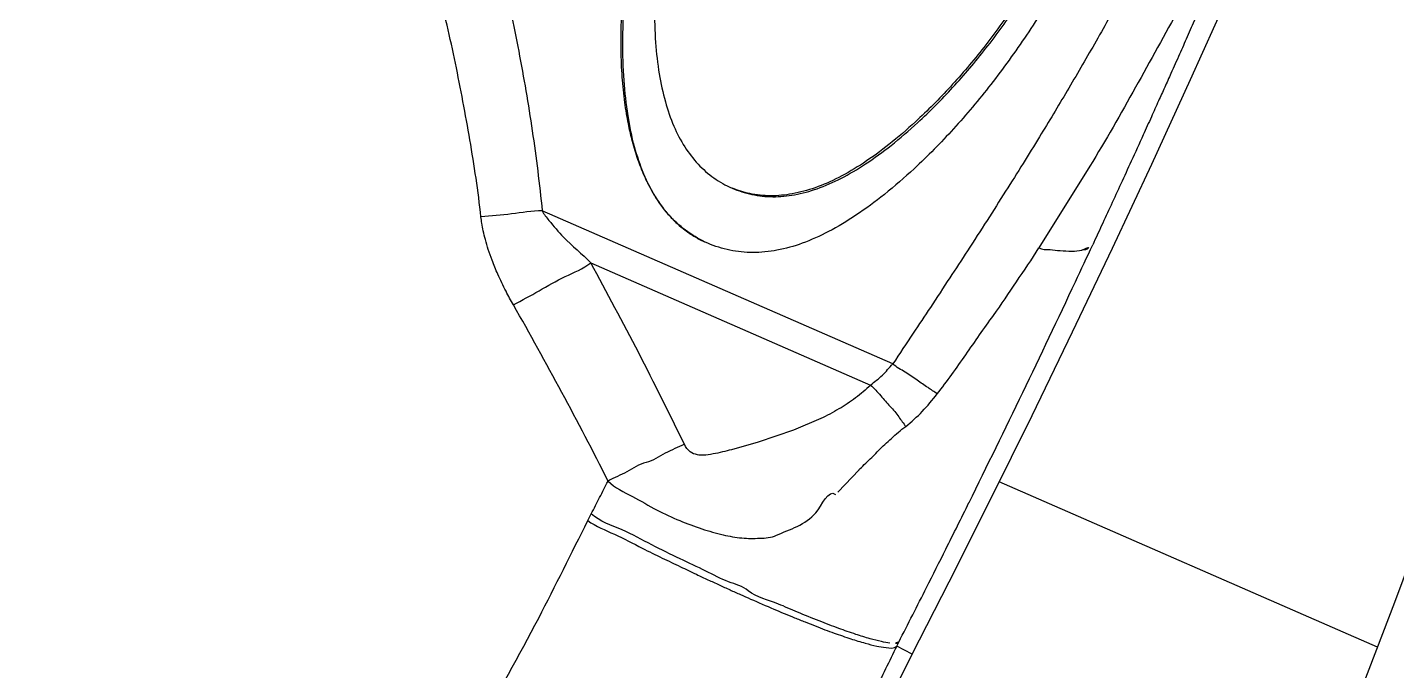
# Model space of a CAD drawing. Header units: millimetres. Extents: x 1145859089 to 1147511753, y -1047484727 to -1047247487.
# Drawn here: x 1146004850.8 to 1146004935, y -1047431048.4 to -1047431008.9 of the extents above; entities that cross this region are included whole.
import ezdxf
from ezdxf.xclip import XClip

# ---------------------------------------------------------------- set-up
doc = ezdxf.new("R2010")
doc.units = ezdxf.units.MM
doc.header["$LTSCALE"] = 100
doc.header["$MEASUREMENT"] = 0
doc.header["$XCLIPFRAME"] = 2
doc.layers.get('0').update_dxf_attribs({"linetype": 'CONTINUOUS'})
doc.layers.add('XREF', color=135, linetype='CONTINUOUS')
doc.layers.add('단지배치도$0$W240910', color=135, linetype='CONTINUOUS')

# ---------------------------------------------------------------- blocks, each defined once
blk = doc.blocks.new('단지배치도$0$zw$9902')
at = {"layer": '단지배치도$0$W240910', "linetype": 'ByBlock', "ltscale": 20}
for p, q in [((66781.464, -59642.781), (66783.804, -59637.574)), ((66779.087, -59647.972), (66781.464, -59642.781)), ((66775.272, -59648.108), (66772.146, -59653.125)), ((66776.671, -59653.146), (66779.087, -59647.972)), ((66763.175, -59660.265), (66741.64, -59650.846)), ((66774.219, -59658.301), (66776.671, -59653.146)), ((66744.616, -59654.043), (66761.807, -59661.562)), ((66771.729, -59663.439), (66774.219, -59658.301)), ((66758.745, -59663.631), (66757.076, -59664.348)), ((66769.203, -59668.559), (66771.729, -59663.439)), ((66754.901, -59665.082), (66753.267, -59665.542)), ((66757.076, -59664.348), (66754.901, -59665.082)), ((66759.787, -59668.156), (66761.114, -59666.785)), ((66792.948, -59677.68), (66769.716, -59667.519)), ((66792.948, -59677.68), (66769.716, -59667.519)), ((66766.639, -59673.661), (66769.203, -59668.559)), ((66744.44, -59669.902), (66744.647, -59669.485)), ((66796.01, -59669.511), (66793.995, -59674.948)), ((66764.366, -59678.109), (66766.639, -59673.661)), ((66793.995, -59674.948), (66791.645, -59681.077)), ((66763.412, -59677.63), (66763.545, -59677.37)), ((66764.363, -59678.114), (66763.412, -59677.63)), ((66763.359, -59680.145), (66764.366, -59678.109)), ((66764.366, -59678.11), (66764.362, -59678.114))]:
    blk.add_line(p, q, dxfattribs=at)
at = {"layer": '단지배치도$0$W240910'}
blk.add_arc((56404.253, -57219.78, 0), 12756.719, 322.5073299, 9.110085, dxfattribs=at)
at = {"layer": '단지배치도$0$W240910', "linetype": 'ByBlock', "ltscale": 20}
for centre, radius, start, end in [((66116.751, -59346.865), 726.341, 334.880077, 335.077543), ((66524.433, -59774.535), 250.996, 25.82214, 28.68925), ((66111.95, -59344.606), 731.647, 333.698819, 334.879486), ((66108.704, -59343.011), 735.263, 333.450597, 333.699503), ((66108.54, -59342.928), 735.447, 333.244047, 333.450514), ((66107.758, -59342.533), 736.323, 332.951726, 333.244028)]:
    blk.add_arc(centre, radius, start, end, dxfattribs=at)
for points, knots in [([(66751.815, -59652.843), (66751.383, -59652.655), (66750.553, -59652.187), (66749.469, -59651.224), (66748.56, -59650.012), (66747.825, -59648.558), (66747.261, -59646.865), (66746.863, -59644.932), (66746.631, -59642.758), (66746.555, -59640.08), (66746.701, -59636.935), (66747.158, -59633.372), (66747.911, -59629.699), (66748.958, -59625.915), (66750.3, -59622.019), (66751.909, -59618.078), (66753.711, -59614.221), (66755.662, -59610.588), (66757.731, -59607.248), (66759.918, -59604.202), (66762.222, -59601.448), (66764.431, -59599.208), (66766.447, -59597.449), (66768.198, -59596.147), (66769.886, -59595.129), (66771.512, -59594.395), (66773.078, -59593.949), (66774.585, -59593.794), (66776.029, -59593.937), (66776.937, -59594.228), (66777.369, -59594.417)], [0, 0, 0, 0, 1.412766, 2.833461, 4.321746, 5.929778, 7.699157, 9.661244, 11.839094, 14.249578, 17.69248, 21.273155, 25.013227, 28.931683, 33.045041, 37.367585, 41.694975, 45.811725, 49.732095, 53.472597, 57.052228, 60.492655, 62.898636, 65.072954, 67.032507, 68.800365, 70.407871, 71.89653, 73.318297, 74.732515, 74.732515, 74.732515, 74.732515]), ([(66777.369, -59594.416), (66777.801, -59594.604), (66778.631, -59595.072), (66779.716, -59596.036), (66780.625, -59597.247), (66781.36, -59598.701), (66781.925, -59600.394), (66782.323, -59602.326), (66782.556, -59604.499), (66782.632, -59607.176), (66782.486, -59610.321), (66782.029, -59613.882), (66781.276, -59617.555), (66780.229, -59621.34), (66778.887, -59625.236), (66777.277, -59629.177), (66775.475, -59633.036), (66773.523, -59636.67), (66771.454, -59640.01), (66769.268, -59643.057), (66766.963, -59645.811), (66764.755, -59648.051), (66762.739, -59649.811), (66760.987, -59651.113), (66759.299, -59652.131), (66757.673, -59652.864), (66756.107, -59653.311), (66754.6, -59653.465), (66753.155, -59653.323), (66752.247, -59653.032), (66751.815, -59652.843)], [0, 0, 0, 0, 1.413182, 2.834148, 4.322514, 5.930416, 7.699453, 9.660999, 11.838121, 14.247704, 17.689668, 21.269748, 25.009586, 28.928178, 33.042044, 37.365468, 41.694091, 45.811845, 49.732988, 53.474028, 57.053964, 60.494463, 62.90047, 65.074832, 67.034455, 68.802419, 70.41008, 71.898956, 73.321006, 74.735573, 74.735573, 74.735573, 74.735573]), ([(66749.03, -59632.216), (66748.867, -59633.236), (66748.615, -59635.278), (66748.495, -59638.049), (66748.57, -59640.434), (66748.787, -59642.371), (66749.153, -59644.095), (66749.669, -59645.607), (66750.34, -59646.908), (66751.168, -59647.993), (66752.154, -59648.859), (66752.906, -59649.281), (66753.298, -59649.452)], [0, 0, 0, 0, 3.100301, 6.164201, 8.310829, 10.252524, 12.004801, 13.58875, 15.032856, 16.37454, 17.660197, 18.94232, 18.94232, 18.94232, 18.94232]), ([(66780.312, -59631.802), (66779.809, -59632.713), (66778.865, -59634.673), (66777.252, -59637.591), (66775.589, -59640.56), (66773.892, -59643.468), (66772.761, -59645.364), (66772.185, -59646.298)], [0, 0, 0, 0, 3.123294, 6.522203, 10.00203, 13.329648, 16.623577, 16.623577, 16.623577, 16.623577]), ([(66784.637, -59632.405), (66784.515, -59632.688), (66784.229, -59633.354), (66783.733, -59634.503), (66783.106, -59635.947), (66782.434, -59637.486), (66781.804, -59638.919), (66781.269, -59640.129), (66780.769, -59641.256), (66780.308, -59642.29), (66779.879, -59643.247), (66779.479, -59644.137), (66779.039, -59645.113), (66778.48, -59646.351), (66777.854, -59647.725), (66777.195, -59649.167), (66776.589, -59650.486), (66776.013, -59651.735), (66775.637, -59652.545), (66775.454, -59652.939)], [0, 0, 0, 0, 0.924484, 2.174977, 3.752102, 5.648873, 7.212033, 8.45034, 9.617467, 10.909322, 11.846394, 12.764799, 13.835881, 15.059641, 16.8379, 18.366159, 19.815845, 21.191777, 22.49399, 22.49399, 22.49399, 22.49399]), ([(66783.43, -59633.381), (66782.584, -59635.052), (66780.798, -59638.343), (66778.086, -59643.255), (66776.26, -59646.521), (66775.272, -59648.108)], [0, 0, 0, 0, 5.619494, 11.229156, 16.838063, 16.838063, 16.838063, 16.838063]), ([(66739.164, -59636.198), (66739.542, -59637.803), (66740.224, -59641.035), (66741.059, -59645.92), (66741.467, -59649.202), (66741.64, -59650.846)], [0, 0, 0, 0, 4.947838, 9.905098, 14.864046, 14.864046, 14.864046, 14.864046]), ([(66737.87, -59651.225), (66737.705, -59649.637), (66737.216, -59646.476), (66736.333, -59641.766), (66735.625, -59638.649), (66735.219, -59637.104)], [0, 0, 0, 0, 4.791232, 9.585991, 14.376695, 14.376695, 14.376695, 14.376695]), ([(66746.597, -59637.238), (66746.541, -59637.896), (66746.465, -59639.137), (66746.445, -59640.935), (66746.514, -59642.597), (66746.666, -59644.115), (66746.876, -59645.385), (66747.129, -59646.503), (66747.43, -59647.531), (66747.823, -59648.565), (66748.145, -59649.228), (66748.324, -59649.551), (66748.333, -59649.567)], [0, 0, 0, 0, 1.98155, 3.727184, 5.391213, 6.971594, 8.300123, 9.248236, 10.410077, 11.511639, 12.56265, 12.618115, 12.618115, 12.618115, 12.618115]), ([(66770.697, -59638.127), (66770.083, -59639.04), (66768.82, -59640.788), (66766.774, -59643.213), (66764.807, -59645.19), (66763.005, -59646.747), (66761.433, -59647.902), (66759.915, -59648.803), (66758.452, -59649.449), (66757.041, -59649.838), (66755.682, -59649.967), (66754.425, -59649.836), (66753.649, -59649.594), (66753.299, -59649.45)], [0, 0, 0, 0, 3.300789, 6.464136, 9.509494, 11.658, 13.601515, 15.355484, 16.940899, 18.386121, 19.728421, 21.014056, 22.150701, 22.150701, 22.150701, 22.150701]), ([(66753.298, -59649.452), (66753.69, -59649.623), (66754.511, -59649.889), (66755.817, -59650.025), (66757.177, -59649.896), (66758.588, -59649.506), (66760.051, -59648.86), (66761.568, -59647.959), (66763.14, -59646.805), (66764.941, -59645.248), (66766.908, -59643.27), (66768.954, -59640.844), (66770.217, -59639.096), (66770.832, -59638.182)], [0, 0, 0, 0, 1.282309, 2.568702, 3.911493, 5.356883, 6.942129, 8.695597, 10.638295, 12.785687, 15.832353, 18.996508, 22.297572, 22.297572, 22.297572, 22.297572]), ([(66772.185, -59646.298), (66771.849, -59646.843), (66771.162, -59647.965), (66770.086, -59649.677), (66768.947, -59651.469), (66767.801, -59653.245), (66766.639, -59655.027), (66765.527, -59656.717), (66764.362, -59658.48), (66763.59, -59659.636), (66763.175, -59660.265)], [0, 0, 0, 0, 1.921349, 3.943886, 6.06771, 8.292911, 10.283244, 12.450383, 14.361772, 16.62152, 16.62152, 16.62152, 16.62152]), ([(66748.333, -59649.567), (66748.487, -59649.845), (66748.805, -59650.356), (66749.34, -59651.05), (66749.873, -59651.604), (66750.433, -59652.073), (66751.017, -59652.464), (66751.456, -59652.687), (66751.682, -59652.785)], [0, 0, 0, 0, 0.953069, 1.802824, 2.623022, 3.25525, 3.99025, 4.727581, 4.727581, 4.727581, 4.727581]), ([(66741.64, -59650.846), (66741.006, -59650.857), (66739.755, -59651.07), (66738.497, -59651.166), (66737.87, -59651.225)], [0, 0, 0, 0, 1.900403, 3.788591, 3.788591, 3.788591, 3.788591]), ([(66739.867, -59656.636), (66739.699, -59656.367), (66739.378, -59655.737), (66738.931, -59654.824), (66738.576, -59653.961), (66738.326, -59653.251), (66738.148, -59652.648), (66738.019, -59652.109), (66737.927, -59651.642), (66737.891, -59651.355), (66737.87, -59651.225)], [0, 0, 0, 0, 0.951483, 2.119322, 3.048945, 3.747839, 4.37771, 4.933771, 5.410808, 5.803451, 5.803451, 5.803451, 5.803451]), ([(66741.64, -59650.846), (66741.731, -59651.068), (66742.197, -59651.603), (66743.102, -59652.74), (66744.091, -59653.484), (66744.616, -59654.043)], [0, 0, 0, 0, 0.721034, 2.082598, 4.381648, 4.381648, 4.381648, 4.381648]), ([(66769.358, -59657.282), (66769.849, -59656.609), (66770.743, -59655.199), (66771.724, -59653.846), (66772.144, -59653.124)], [0, 0, 0, 0, 2.498561, 5.005178, 5.005178, 5.005178, 5.005178]), ([(66772.144, -59653.124), (66772.34, -59653.252), (66772.823, -59653.197), (66773.245, -59653.281), (66773.45, -59653.296)], [0, 0, 0, 0, 0.700573, 1.317894, 1.317894, 1.317894, 1.317894]), ([(66773.45, -59653.296), (66773.69, -59653.316), (66774.139, -59653.337), (66774.59, -59653.309), (66774.796, -59653.271)], [0, 0, 0, 0, 0.721787, 1.348123, 1.348123, 1.348123, 1.348123]), ([(66774.796, -59653.271), (66774.929, -59653.245), (66775.198, -59653.257), (66775.232, -59653.02), (66775.228, -59652.952)], [0, 0, 0, 0, 0.4061503, 0.608593, 0.608593, 0.608593, 0.608593]), ([(66739.867, -59656.636), (66740.392, -59656.345), (66741.455, -59655.775), (66742.999, -59654.853), (66744.153, -59654.421), (66744.616, -59654.043)], [0, 0, 0, 0, 1.79903, 3.615786, 5.410591, 5.410591, 5.410591, 5.410591]), ([(66745.678, -59667.469), (66744.77, -59665.633), (66742.852, -59662.011), (66740.888, -59658.414), (66739.867, -59656.636)], [0, 0, 0, 0, 6.14527, 12.29393, 12.29393, 12.29393, 12.29393]), ([(66765.901, -59662.109), (66766.517, -59661.327), (66767.66, -59659.709), (66768.778, -59658.077), (66769.358, -59657.282)], [0, 0, 0, 0, 2.986497, 5.937873, 5.937873, 5.937873, 5.937873]), ([(66761.807, -59661.562), (66762.04, -59661.353), (66762.575, -59661.005), (66762.951, -59660.489), (66763.175, -59660.265)], [0, 0, 0, 0, 0.938821, 1.889943, 1.889943, 1.889943, 1.889943]), ([(66765.901, -59662.109), (66765.713, -59661.98), (66765.304, -59661.698), (66764.645, -59661.258), (66763.942, -59660.751), (66763.398, -59660.473), (66763.175, -59660.265)], [0, 0, 0, 0, 0.685243, 1.490326, 2.374935, 3.291707, 3.291707, 3.291707, 3.291707]), ([(66761.807, -59661.562), (66761.517, -59661.847), (66760.894, -59662.378), (66759.859, -59663.059), (66759.124, -59663.448), (66758.745, -59663.631)], [0, 0, 0, 0, 1.21978, 2.446755, 3.711021, 3.711021, 3.711021, 3.711021]), ([(66761.807, -59661.562), (66762.019, -59661.777), (66762.442, -59662.201), (66762.803, -59662.682), (66763.017, -59662.887)], [0, 0, 0, 0, 0.906867, 1.795053, 1.795053, 1.795053, 1.795053]), ([(66763.966, -59664.117), (66764.321, -59663.824), (66765.023, -59663.206), (66765.607, -59662.477), (66765.901, -59662.109)], [0, 0, 0, 0, 1.381377, 2.793775, 2.793775, 2.793775, 2.793775]), ([(66763.017, -59662.887), (66763.215, -59663.078), (66763.512, -59663.508), (66763.829, -59663.917), (66763.966, -59664.117)], [0, 0, 0, 0, 0.82568, 1.554233, 1.554233, 1.554233, 1.554233]), ([(66762.301, -59665.587), (66762.548, -59665.323), (66763.12, -59664.852), (66763.646, -59664.32), (66763.966, -59664.117)], [0, 0, 0, 0, 1.084724, 2.222001, 2.222001, 2.222001, 2.222001]), ([(66750.367, -59665.207), (66749.977, -59665.391), (66749.177, -59665.715), (66748.444, -59666.235), (66748.017, -59666.328)], [0, 0, 0, 0, 1.293583, 2.603693, 2.603693, 2.603693, 2.603693]), ([(66753.267, -59665.542), (66753.085, -59665.587), (66752.708, -59665.683), (66752.135, -59665.811), (66751.616, -59665.889), (66751.132, -59665.869), (66750.666, -59665.692), (66750.454, -59665.381), (66750.367, -59665.207)], [0, 0, 0, 0, 0.56233, 1.165937, 1.762841, 2.129456, 2.612873, 3.196894, 3.196894, 3.196894, 3.196894]), ([(66761.114, -59666.785), (66760.955, -59666.892), (66761.917, -59666.003), (66762.049, -59665.859), (66762.301, -59665.587)], [0, 0, 0, 0, 0.573946, 1.686544, 1.686544, 1.686544, 1.686544]), ([(66748.017, -59666.328), (66747.591, -59666.421), (66746.867, -59666.956), (66746.053, -59667.255), (66745.678, -59667.469)], [0, 0, 0, 0, 1.308106, 2.602974, 2.602974, 2.602974, 2.602974]), ([(66744.647, -59669.485), (66744.824, -59669.151), (66745.162, -59668.477), (66745.505, -59667.805), (66745.678, -59667.469)], [0, 0, 0, 0, 1.132134, 2.263801, 2.263801, 2.263801, 2.263801]), ([(66745.678, -59667.469), (66746.096, -59667.888), (66747.187, -59668.388), (66748.619, -59669.248), (66750.053, -59669.902), (66751.41, -59670.418), (66752.686, -59670.781), (66753.879, -59671.003), (66754.975, -59670.997), (66755.712, -59670.952), (66756.029, -59670.806)], [0, 0, 0, 0, 1.776175, 3.501548, 5.039248, 6.491526, 7.85275, 9.019232, 10.108947, 11.158894, 11.158894, 11.158894, 11.158894]), ([(66733.898, -59689.043), (66735.195, -59686.987), (66737.759, -59682.633), (66741.295, -59676.26), (66743.434, -59671.899), (66744.44, -59669.902)], [0, 0, 0, 0, 7.294095, 15.152219, 21.860712, 21.860712, 21.860712, 21.860712]), ([(66744.44, -59669.902), (66744.933, -59670.263), (66746.119, -59670.716), (66747.615, -59671.527), (66748.974, -59672.182), (66750.082, -59672.719), (66751.018, -59673.162), (66751.812, -59673.534), (66752.499, -59673.852), (66753.165, -59674.155), (66753.807, -59674.445), (66754.703, -59674.843), (66755.806, -59675.323), (66756.924, -59675.79), (66757.773, -59676.133), (66758.399, -59676.379), (66758.994, -59676.606), (66759.722, -59676.874), (66760.543, -59677.159), (66761.411, -59677.426), (66762.141, -59677.619), (66762.762, -59677.718), (66763.251, -59677.778), (66763.412, -59677.63)], [0, 0, 0, 0, 1.832607, 3.750231, 5.118377, 6.354001, 7.445028, 8.226198, 8.983884, 9.716082, 10.421133, 11.097718, 12.658838, 14.029015, 14.733099, 15.405694, 16.044122, 16.645951, 17.731431, 18.648582, 19.380882, 19.964462, 20.622094, 20.622094, 20.622094, 20.622094]), ([(66754.295, -59674.216), (66753.946, -59673.942), (66752.989, -59673.683), (66751.631, -59672.964), (66750.052, -59672.227), (66748.328, -59671.396), (66746.566, -59670.394), (66745.174, -59669.967), (66744.65, -59669.486)], [0, 0, 0, 0, 1.332028, 2.878406, 4.627862, 6.553579, 8.611608, 10.743926, 10.743926, 10.743926, 10.743926]), ([(66756.029, -59670.806), (66756.448, -59670.612), (66757.322, -59670.302), (66758.146, -59669.786), (66758.444, -59669.419)], [0, 0, 0, 0, 1.384017, 2.801385, 2.801385, 2.801385, 2.801385]), ([(66757.313, -59675.529), (66756.924, -59675.367), (66755.94, -59674.895), (66754.827, -59674.633), (66754.295, -59674.216)], [0, 0, 0, 0, 1.264365, 3.290567, 3.290567, 3.290567, 3.290567]), ([(66759.857, -59676.532), (66759.454, -59676.384), (66758.603, -59676.058), (66757.758, -59675.715), (66757.313, -59675.529)], [0, 0, 0, 0, 1.285876, 2.734708, 2.734708, 2.734708, 2.734708]), ([(66761.775, -59677.168), (66761.481, -59677.085), (66760.838, -59676.883), (66760.203, -59676.659), (66759.857, -59676.532)], [0, 0, 0, 0, 0.91555, 2.021517, 2.021517, 2.021517, 2.021517]), ([(66763.412, -59677.63), (66762.96, -59678.562), (66762.207, -59680.091), (66761.271, -59681.942), (66759.847, -59684.714), (66758.697, -59686.875), (66757.695, -59688.698)], [0, 0, 0, 0, 3.107718, 5.114105, 6.219866, 12.457963, 12.457963, 12.457963, 12.457963]), ([(66762.999, -59677.431), (66762.824, -59677.412), (66762.412, -59677.337), (66762.007, -59677.233), (66761.775, -59677.168)], [0, 0, 0, 0, 0.530741, 1.253209, 1.253209, 1.253209, 1.253209])]:
    blk.add_open_spline(points, degree=3, knots=knots, dxfattribs=at)
for points in [[(66758.444, -59669.419), (66758.789, -59668.994), (66759.257, -59667.912), (66759.644, -59668.299)], [(66763.545, -59677.37), (66763.408, -59677.491), (66763.181, -59677.452), (66762.999, -59677.431)]]:
    blk.add_open_spline(points, degree=3, dxfattribs=at)
blk = doc.blocks.new('단지배치도')
blk.add_blockref('단지배치도$0$zw$9902', (141034.193, 142437.157))

msp = doc.modelspace()

# ---------------------------------------------------------------- block references
at = {"layer": 'XREF'}
ref = msp.add_blockref('단지배치도', (1145797106.633357, -1047513806.462535), dxfattribs=at)
XClip(ref).set_block_clipping_path([(72982.4064819524, 34919.7593965298), (360382.4067475507, 255319.7593436697)])

doc.saveas('drawing.dxf')
